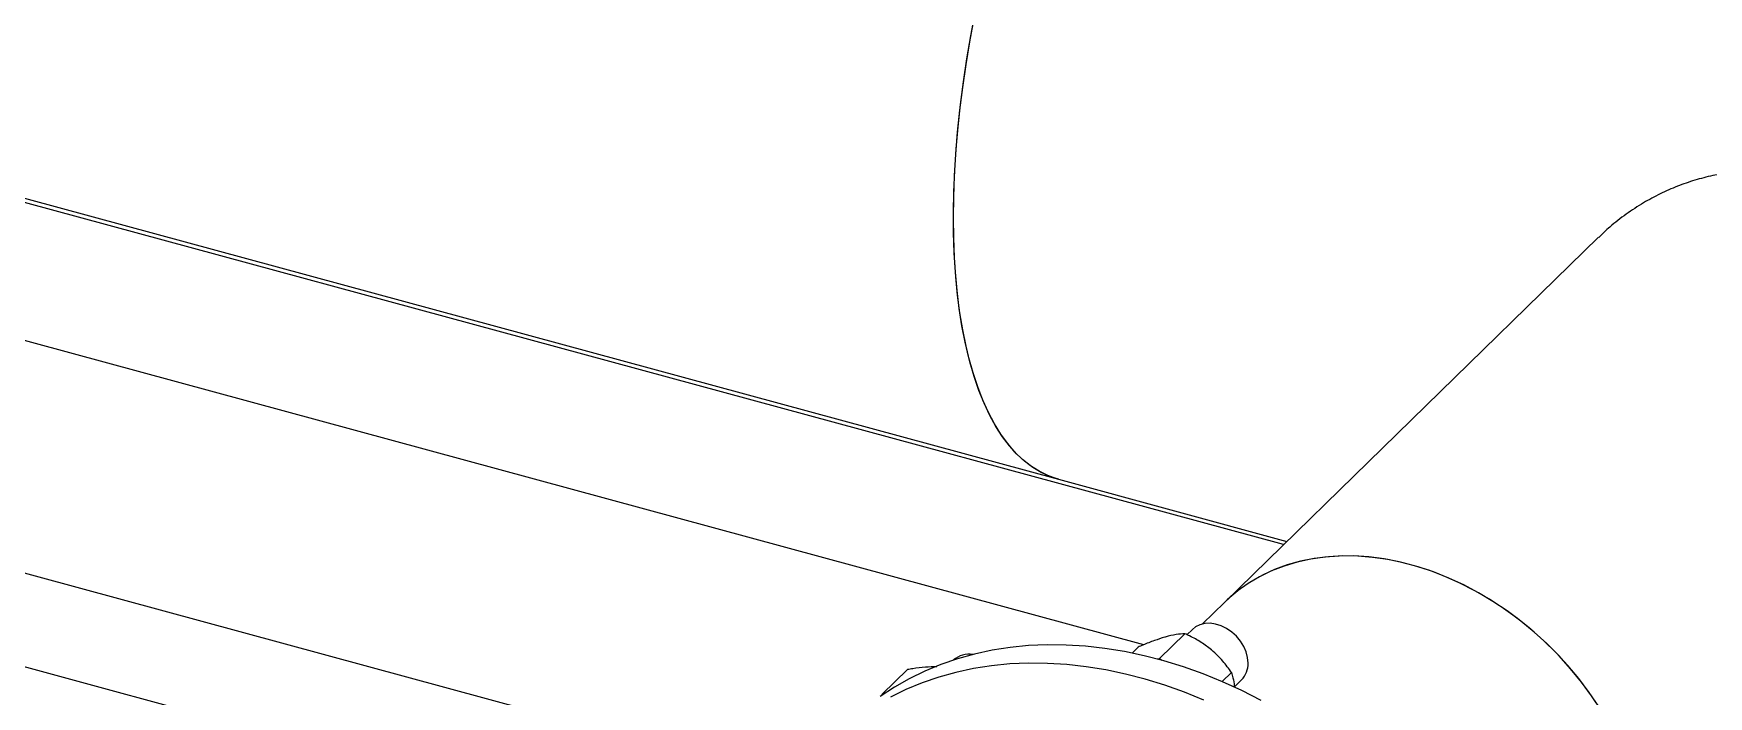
# Model space of a CAD drawing. Header units: inches. Extents: x 0.9 to 37.1, y -8.4 to 11.7.
# Drawn here: x 1.4079 to 1.6247, y 1.0206 to 1.1063 of the extents above; entities that cross this region are included whole.
import ezdxf

# ---------------------------------------------------------------- set-up
doc = ezdxf.new("R2010")
doc.units = ezdxf.units.IN
doc.header["$MEASUREMENT"] = 0

msp = doc.modelspace()

# ---------------------------------------------------------------- linework, layer by layer
at = {"color": 7, "linetype": 'Continuous', "lineweight": 25}
for p, q in [((1.569693014343653, 1.040214901756877), (1.236088869644714, 1.130881360013904)), ((1.551619249641185, 1.027269311631115), (1.221777665910357, 1.116913186438939)), ((1.341555129267316, 1.102752662179681), (1.540549206644735, 1.048670335875799)), ((1.506505241368625, 1.009425976533142), (1.197651897988207, 1.093365697337316)), ((1.497765799712021, 0.9996689442317632), (1.197801202079802, 1.081192894404359)), ((1.61043688144354, 1.079982165107354), (1.562027476153039, 1.032733101484901)), ((1.540549206644735, 1.048670335875771), (1.57012158278998, 1.040633197698865)), ((1.562027476153039, 1.032733101484901), (1.559177251765332, 1.029951195104831)), ((1.553634944079306, 1.025500639888082), (1.556904242506968, 1.028691575378456)), ((1.557878515540039, 1.029247267965039), (1.557176637141998, 1.028562213131474)), ((1.550077291464381, 1.026187707243028), (1.550860718675505, 1.026952356218156)), ((1.553341280109268, 1.025416128596719), (1.553634944079306, 1.025500639888082)), ((1.553634944079306, 1.025500639888082), (1.553930189821544, 1.025255190457907)), ((1.517757242707066, 1.020848300112594), (1.521026541134727, 1.024039235602968)), ((1.561740593174763, 1.022489117642133), (1.56294776633843, 1.023667355657476)), ((1.517713367951021, 1.020701526780198), (1.517757242707066, 1.020848300112594)), ((1.517757242707066, 1.020848300112594), (1.517922407223171, 1.020846304021789)), ((1.563313078893708, 1.021815146162733), (1.564244852923572, 1.022724586180735))]:
    msp.add_line(p, q, dxfattribs=at)
at = {"color": 7, "linetype": 'Continuous', "lineweight": 25, "flags": 128}
for points in [[(1.526973763858161, 1.082503445824548), (1.527007324192011, 1.085184481413463), (1.527107932509351, 1.087925222305651), (1.527275370914969, 1.090719732666641), (1.527509276774563, 1.093561960209264), (1.527809143500125, 1.096445749301561), (1.528174321647104, 1.099364854298512), (1.528604020320949, 1.102312953068712), (1.529097308890016, 1.105283660686698), (1.529653119001107, 1.108270543261278)], [(1.540549206644735, 1.048670335875771), (1.540337259828924, 1.048730303840847), (1.53917043137366, 1.049148484816863), (1.538044308320175, 1.049704417040392), (1.536961329600242, 1.05039689648603), (1.535923840704614, 1.051224423397499), (1.534934088603212, 1.052185205535778), (1.533994216878694, 1.053277162060701), (1.533106261083928, 1.054497928037589), (1.532272144333437, 1.055844859559171), (1.531493673138364, 1.057315039471702), (1.53077253349397, 1.058905283692869), (1.530110287228144, 1.060612148107798), (1.52950836861883, 1.062431936028246), (1.528968081287704, 1.064360706198803), (1.528490595376812, 1.066394281332771), (1.528076945014316, 1.068528257159242), (1.527728026074788, 1.070758011961762), (1.527444594238958, 1.073078716587946), (1.527227263357063, 1.075485344908339), (1.527076504119403, 1.0779726847019), (1.526992643036916, 1.080535348944512), (1.52697586173403, 1.08316778747607), (1.527026196555314, 1.085864299020898), (1.527143538486751, 1.088619043535443), (1.527327633391847, 1.091426054856503), (1.527578082562032, 1.094279253622614), (1.527894343580171, 1.097172460440592), (1.528275731495325, 1.100099409268718), (1.528721420306196, 1.103053760987596), (1.529230444750063, 1.106029117129268), (1.529801702393328, 1.109019033734876)], [(1.540549206644735, 1.048670335875799), (1.539458419605351, 1.049030984899109), (1.538321888016082, 1.049552580573905), (1.537227899584554, 1.050211052314788), (1.536178823646104, 1.051004974018591), (1.535176932265609, 1.051932626227694), (1.534224395316699, 1.052991999853979), (1.5333232757823, 1.054180800530069), (1.532475525286664, 1.055496453578417), (1.53168297986859, 1.056936109587488), (1.530947356004972, 1.058496650582943), (1.530270246893291, 1.060174696780484), (1.529653119001107, 1.061966613905709), (1.529097308890014, 1.063868521065143), (1.528604020320948, 1.065876299151391), (1.528174321647104, 1.067985599764203), (1.527809143500125, 1.070191854628145), (1.527509276774563, 1.072490285486464), (1.527275370914968, 1.074875914449728), (1.527107932509351, 1.077343574776829), (1.527007324192011, 1.079887922064989), (1.526973763858161, 1.082503445824548)], [(1.6107591832364, 1.018808205271356), (1.609541270286925, 1.020647794389048), (1.608225156505968, 1.0224345024209), (1.606816362132112, 1.024160835292502), (1.605320796138549, 1.025819552163848), (1.603744731448802, 1.027403695799935), (1.602094778625903, 1.028906621751823), (1.600377858145388, 1.030322026225767), (1.598601171368424, 1.031643972523515), (1.596772170336799, 1.032866915942886), (1.594898526516459, 1.033985727034176), (1.592988098620726, 1.034995713114853), (1.591048899648115, 1.035892637952301), (1.589089063273036, 1.036672739532048), (1.587116809730339, 1.037332745836963), (1.585140411336785, 1.037869888571236), (1.583168157794087, 1.038281914771569), (1.581208321419008, 1.038567096256887), (1.579269122446397, 1.038724236876935), (1.577358694550664, 1.038752677529342), (1.575485050730325, 1.038652298924127), (1.5736560496987, 1.038423522084044), (1.571879362921737, 1.038067306578668), (1.570162442441221, 1.037585146499621), (1.568512489618321, 1.036979064193836), (1.566936424928575, 1.036251601781133), (1.565440858935013, 1.035405810491682), (1.564032064561156, 1.034445237868085), (1.562715950780199, 1.033373912885746), (1.562027476153039, 1.032733101484901)], [(1.61046419793665, 1.019272641679992), (1.6092212394023, 1.021099725771875), (1.607881422357218, 1.022872033220642), (1.606450366459711, 1.024582130352933), (1.60493407405554, 1.026222844427073), (1.603338905001999, 1.027787293718048), (1.601671549992456, 1.029268916381846), (1.599939002493269, 1.030661497978115), (1.598148529410752, 1.031959197535685), (1.596307640611247, 1.033156572051628), (1.594424057422132, 1.034248599321107), (1.592505680245896, 1.035230699002248), (1.590560555423098, 1.036098751827683), (1.588596841483223, 1.036849116882195), (1.586622774924974, 1.037478646873974), (1.584646635669534, 1.037984701335456), (1.582676712331696, 1.038365157698365), (1.580721267454535, 1.038618420196496), (1.578788502853434, 1.038743426558917), (1.57688652521481, 1.038739652465502), (1.575023312093865, 1.038607113746109), (1.573206678453941, 1.038346366314189), (1.571444243887847, 1.037958503835088), (1.569743400658643, 1.037445153138832), (1.568111282693918, 1.036808467396646), (1.566554735663617, 1.036051117089797), (1.565080288266923, 1.035176278808667), (1.563694124848625, 1.034187621929038), (1.562402059459824, 1.033089293221443), (1.562027476153039, 1.032733101484901)], [(1.565092235567575, 1.024890509584093), (1.565027462949436, 1.025605621154702), (1.564835226940257, 1.026332956070438), (1.564521706163547, 1.027049137188656), (1.564096977435037, 1.027731145858942), (1.563574691885526, 1.028357061761472), (1.562971636202316, 1.028906767444135), (1.562307193091259, 1.029362594913992), (1.561602718300652, 1.029709893501103), (1.560880854229907, 1.029937500743122), (1.560164802184212, 1.030038101156014), (1.559477576665483, 1.030008461359734), (1.558841265667342, 1.029849534001722), (1.558276320748831, 1.029566427138032), (1.557878515540039, 1.029247267965039)], [(1.566773945397467, 1.020065806430494), (1.564299516875604, 1.021322031032073), (1.561797952231791, 1.022464398152601), (1.559275570635423, 1.02349002207359), (1.556738743841327, 1.024396311980003), (1.554193880094152, 1.02518097850488), (1.551647407940584, 1.025842039512482), (1.549105759990288, 1.026377825105329), (1.54657535666657, 1.026786981842516), (1.544062589987835, 1.027068476158613), (1.541573807420789, 1.027221596974549), (1.539115295846196, 1.027245957493853), (1.536693265677661, 1.027141496179739), (1.534313835173593, 1.026908476910553), (1.531983014981952, 1.026547488313191), (1.529706692956827, 1.026059442276181), (1.527490619285214, 1.025445571646168), (1.525340391961532, 1.02470742711364), (1.523261442646619, 1.023846873295748), (1.521259022946869, 1.022866084026123), (1.51933819114823, 1.02176753686358), (1.517503799438532, 1.020554006833592)], [(1.559367247081113, 1.020091955408829), (1.556844865484746, 1.021117579329818), (1.55430803869065, 1.02202386923623), (1.551763174943474, 1.022808535761108), (1.549216702789908, 1.02346959676871), (1.546675054839611, 1.024005382361557), (1.544144651515893, 1.024414539098744), (1.541631884837157, 1.024696033414841), (1.539143102270112, 1.024849154230777), (1.536684590695518, 1.024873514750081), (1.534262560526984, 1.024769053435967), (1.531883130022916, 1.02453603416678), (1.529552309831274, 1.024175045569419), (1.527275987806149, 1.023686999532408), (1.525059914134536, 1.023073128902396), (1.522909686810855, 1.022334984369868), (1.520830737495941, 1.021474430551976), (1.518828317796191, 1.020493641282351)]]:
    msp.add_lwpolyline(points, dxfattribs=at)
at = {"color": 7, "linetype": 'Continuous', "lineweight": 25}
for centre, radius, start, end in [((1.529001450532954, 1.022985421384774), 0.003056400319335934, 80.94550565493573, 131.1523742106824), ((1.562134955740776, 1.024798773575198), 0.002958702328610163, 315.488988796818, 1.776768348958091)]:
    msp.add_arc(centre, radius, start, end, dxfattribs=at)
for points, knots in [([(1.658621556567329, 1.030614624037071), (1.658752266609889, 1.0307322070798), (1.659311858149713, 1.031235599739223), (1.660148626956495, 1.032331000932), (1.661132686711268, 1.033929761875345), (1.661949886808298, 1.035779759038708), (1.662581129683502, 1.037787593457451), (1.663028908241401, 1.039904901966268), (1.663317252513009, 1.042118434636895), (1.663452927274896, 1.044503398129082), (1.6634313089261, 1.046939182505337), (1.66327132791042, 1.04936187754081), (1.662993814139033, 1.051762136508824), (1.662588139610836, 1.054231985749849), (1.662056133673294, 1.056741893817281), (1.661405150716144, 1.059250379314538), (1.660634381880184, 1.061759814812636), (1.659739355038258, 1.064264412314026), (1.658694312442105, 1.066808443114831), (1.657496737275554, 1.069351696536172), (1.656126069639035, 1.071891903293023), (1.654605838286306, 1.074347778148189), (1.652908719960704, 1.076729848323273), (1.651038342367265, 1.07898915209143), (1.648965114763171, 1.081119156695376), (1.646707888880754, 1.083052555894655), (1.644360654737516, 1.084690212579), (1.641976998740024, 1.086013880175316), (1.639559660991934, 1.087058067818191), (1.63702272356006, 1.087846846772443), (1.634521044814147, 1.088338705196992), (1.632118820675632, 1.088564812035831), (1.629819676878711, 1.088576484695518), (1.627506443848086, 1.088382867910647), (1.625181141372325, 1.0879856796478), (1.622881136890447, 1.087389933448614), (1.620605990432136, 1.086598065725608), (1.618388349316418, 1.085619158191862), (1.616162629613001, 1.084420171709423), (1.613980718575283, 1.082990244949903), (1.612032920028497, 1.081493906362387), (1.610924480797787, 1.080419347144421), (1.610454436183794, 1.079963669684775)], [0, 0, 0, 0, 0.008485015731842566, 0.03632577058222515, 0.06416446587018271, 0.09294809366716478, 0.1217289043988992, 0.1474216582862424, 0.1731130898175147, 0.1997157120768081, 0.2263180693740482, 0.2496697984369735, 0.2730221655056813, 0.2970377908890143, 0.3210546760701039, 0.3447589613069845, 0.3684645323763192, 0.3927398548612, 0.4170162706938303, 0.4430917541648169, 0.4691678402595248, 0.4959016469345003, 0.5226348266188356, 0.5504858333395602, 0.5783344044186883, 0.6071364453980487, 0.6359344471249038, 0.66146672673223, 0.6869971570868004, 0.7134954594763598, 0.739993981392041, 0.7625017939913986, 0.7850108190149738, 0.8081208510686662, 0.8312325741426644, 0.8548208612728934, 0.8784105921484011, 0.9025290955667437, 0.9266483695177317, 0.9534554206621755, 0.9802623109844978, 1, 1, 1, 1]), ([(1.554307853992605, 1.028237143278466), (1.553868970392768, 1.028099713446794), (1.552975343462325, 1.027819887546091), (1.55178325819994, 1.027345587852354), (1.551069034643205, 1.027041150710141), (1.550860718675505, 1.026952356218156)], [0, 0, 0, 0, 0.4060446745436666, 0.8267623950146986, 0.9999999999999999, 0.9999999999999999, 0.9999999999999999, 0.9999999999999999]), ([(1.556904242506968, 1.028691575378456), (1.556546242210266, 1.02866542373258), (1.555817201360535, 1.028612167860151), (1.554857646310486, 1.028394811379257), (1.554322354499928, 1.028241301698611), (1.554307853992604, 1.028237143278466)], [0, 0, 0, 0, 0.484195218163547, 0.9860273763411641, 1, 1, 1, 1]), ([(1.560351377824068, 1.026594642998127), (1.559912494224229, 1.026930284516649), (1.559018867293789, 1.027613696473798), (1.557826782031404, 1.02826008554438), (1.557112558474667, 1.028594141913594), (1.556904242506968, 1.028691575378456)], [0, 0, 0, 0, 0.4060446745436903, 0.8267623950147055, 1, 1, 1, 1]), ([(1.56294776633843, 1.023667355657476), (1.562589766041727, 1.024166851203935), (1.561860725191994, 1.025184036555409), (1.560901170141955, 1.026136128348398), (1.560365878331391, 1.026582549895295), (1.560351377824068, 1.026594642998127)], [0, 0, 0, 0, 0.4841952181635678, 0.9860273763412051, 1, 1, 1, 1]), ([(1.524822252014126, 1.024413680970627), (1.524334605909061, 1.024403599542996), (1.523341691860388, 1.024383072379913), (1.522034090002661, 1.02421045640789), (1.521254052815115, 1.024077898475098), (1.521026541134727, 1.024039235602968)], [0, 0, 0, 0, 0.406044674543655, 0.8267623950146747, 1, 1, 1, 1]), ([(1.56294776633843, 1.023667355657476), (1.563009892150723, 1.023441389280018), (1.563156875952391, 1.022906774182339), (1.563291979634695, 1.02226904028997), (1.563314148287851, 1.021802838038851), (1.563317190105035, 1.021738869244345)], [0, 0, 0, 0, 0.3871271063355183, 0.9159061542513659, 1, 1, 1, 1])]:
    msp.add_open_spline(points, degree=3, knots=knots, dxfattribs=at)

doc.saveas('drawing.dxf')
